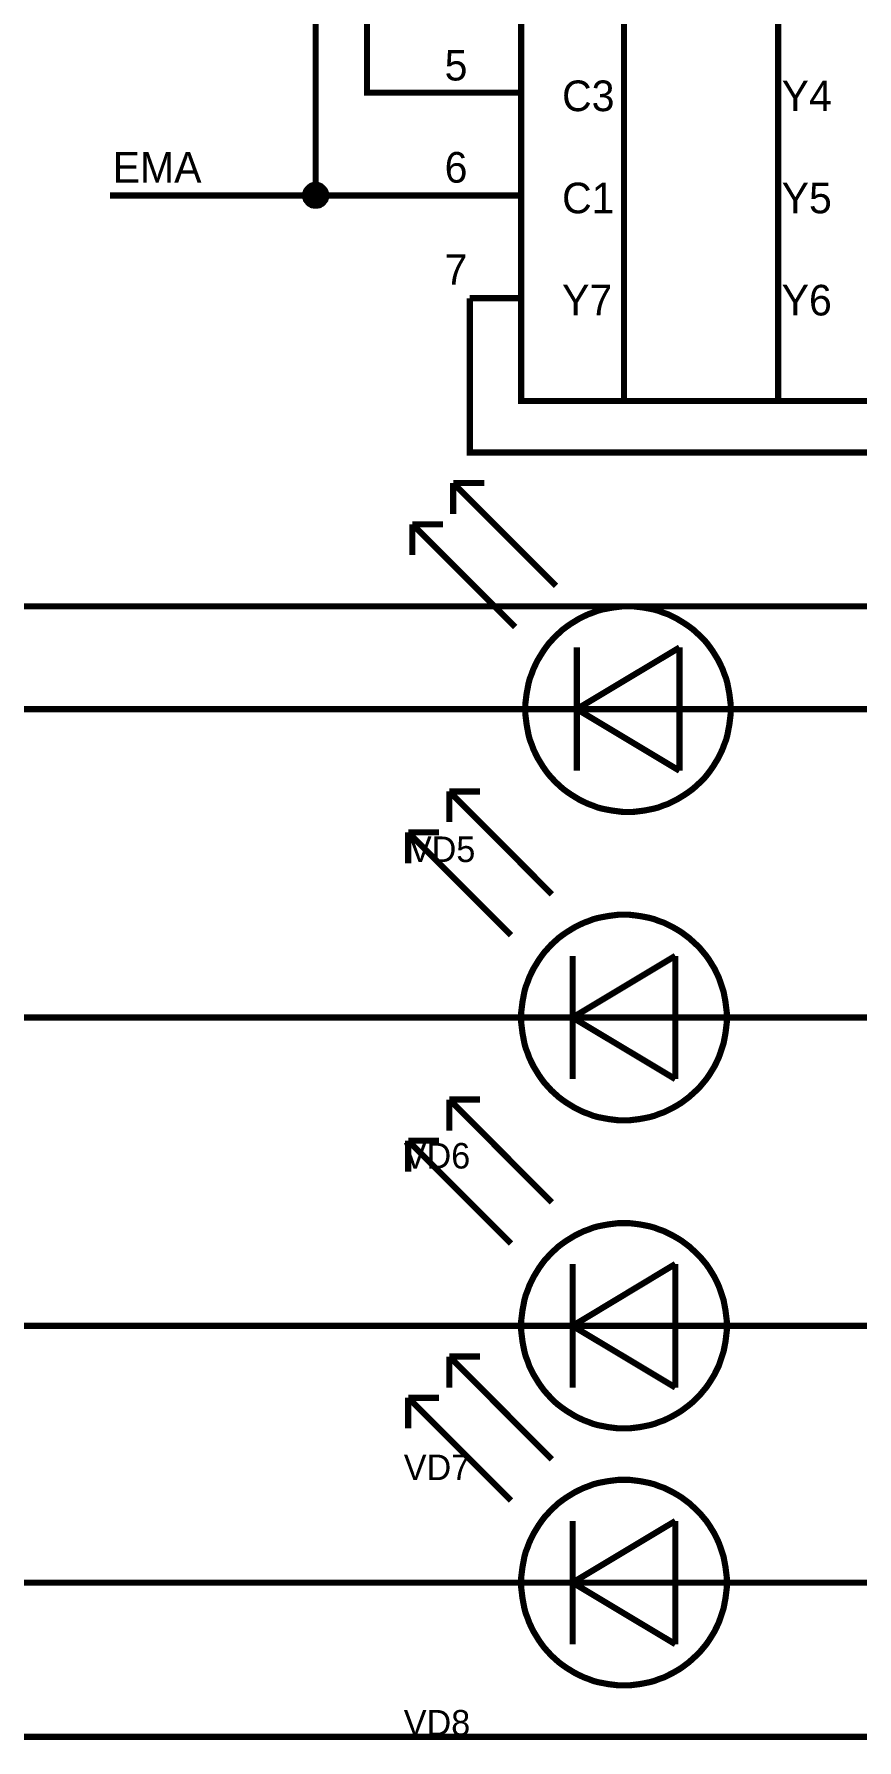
# Model space of a CAD drawing. Header units: millimetres. Extents: x 0 to 841, y 0 to 594.
# Drawn here: x 416.3 to 456.3, y 244.8 to 327.8 of the extents above; entities that cross this region are included whole.
import ezdxf

# ---------------------------------------------------------------- set-up
doc = ezdxf.new("R2010")
doc.units = ezdxf.units.MM
doc.layers.add('Sheet', color=255, linetype='Continuous')

msp = doc.modelspace()

# ---------------------------------------------------------------- linework, layer by layer
at = {"layer": 'Sheet', "const_width": 0.3}
for points in [[(432.503, 384.997), (432.503, 329.993), (432.503, 324.991), (437.503, 324.991)], [(370.018, 369.992), (365.034, 369.992), (365.034, 342.498), (407.519, 342.498), (407.519, 279.991), (437.503, 279.991)], [(330.033, 359.988), (360.034, 359.988), (360.034, 334.995), (410.019, 334.995), (415.003, 334.995), (415.003, 299.998), (462.488, 299.998)], [(370.018, 354.986), (370.018, 344.998), (410.019, 344.998), (410.019, 334.995), (410.019, 294.996), (437.705, 294.996)], [(445.003, 350), (445.003, 309.986)], [(452.503, 350), (452.503, 309.986)], [(430.003, 344.998), (430.003, 339.997), (430.003, 334.995), (430.003, 319.99), (430.003, 319.99), (420.003, 319.99)], [(440.003, 324.991), (437.503, 324.991)], [(429.491, 319.99), (429.491, 320.021), (429.491, 320.036), (429.491, 320.067), (429.506, 320.098), (429.506, 320.114), (429.522, 320.145), (429.522, 320.16), (429.537, 320.191), (429.537, 320.207), (429.553, 320.238), (429.568, 320.254), (429.584, 320.269), (429.599, 320.3), (429.615, 320.316), (429.631, 320.331), (429.646, 320.347), (429.662, 320.362), (429.677, 320.378), (429.693, 320.393), (429.724, 320.409), (429.739, 320.424), (429.755, 320.44), (429.786, 320.456), (429.801, 320.456), (429.832, 320.471), (429.848, 320.471), (429.879, 320.487), (429.894, 320.487), (429.926, 320.502), (429.957, 320.502), (429.972, 320.502), (430.003, 320.502)], [(429.491, 319.99), (429.491, 320.021), (429.491, 320.036), (429.491, 320.067), (429.506, 320.098), (429.506, 320.114), (429.522, 320.145), (429.522, 320.16), (429.537, 320.191), (429.537, 320.207), (429.553, 320.238), (429.568, 320.254), (429.584, 320.269), (429.599, 320.3), (429.615, 320.316), (429.631, 320.331), (429.646, 320.347), (429.662, 320.362), (429.677, 320.378), (429.693, 320.393), (429.724, 320.409), (429.739, 320.424), (429.755, 320.44), (429.786, 320.456), (429.801, 320.456), (429.832, 320.471), (429.848, 320.471), (429.879, 320.487), (429.894, 320.487), (429.926, 320.502), (429.957, 320.502), (429.972, 320.502), (430.003, 320.502)], [(429.491, 319.99), (429.491, 320.021), (429.491, 320.036), (429.491, 320.067), (429.506, 320.098), (429.506, 320.114), (429.522, 320.145), (429.522, 320.16), (429.537, 320.191), (429.537, 320.207), (429.553, 320.238), (429.568, 320.254), (429.584, 320.269), (429.599, 320.3), (429.615, 320.316), (429.631, 320.331), (429.646, 320.347), (429.662, 320.362), (429.677, 320.378), (429.693, 320.393), (429.724, 320.409), (429.739, 320.424), (429.755, 320.44), (429.786, 320.456), (429.801, 320.456), (429.832, 320.471), (429.848, 320.471), (429.879, 320.487), (429.894, 320.487), (429.926, 320.502), (429.957, 320.502), (429.972, 320.502), (430.003, 320.502)], [(429.491, 319.99), (429.491, 320.021), (429.491, 320.036), (429.491, 320.067), (429.506, 320.098), (429.506, 320.114), (429.522, 320.145), (429.522, 320.16), (429.537, 320.191), (429.537, 320.207), (429.553, 320.238), (429.568, 320.254), (429.584, 320.269), (429.599, 320.3), (429.615, 320.316), (429.631, 320.331), (429.646, 320.347), (429.662, 320.362), (429.677, 320.378), (429.693, 320.393), (429.724, 320.409), (429.739, 320.424), (429.755, 320.44), (429.786, 320.456), (429.801, 320.456), (429.832, 320.471), (429.848, 320.471), (429.879, 320.487), (429.894, 320.487), (429.926, 320.502), (429.957, 320.502), (429.972, 320.502), (430.003, 320.502)], [(429.491, 319.99), (429.491, 320.021), (429.491, 320.036), (429.491, 320.067), (429.506, 320.098), (429.506, 320.114), (429.522, 320.145), (429.522, 320.16), (429.537, 320.191), (429.537, 320.207), (429.553, 320.238), (429.568, 320.254), (429.584, 320.269), (429.599, 320.3), (429.615, 320.316), (429.631, 320.331), (429.646, 320.347), (429.662, 320.362), (429.677, 320.378), (429.693, 320.393), (429.724, 320.409), (429.739, 320.424), (429.755, 320.44), (429.786, 320.456), (429.801, 320.456), (429.832, 320.471), (429.848, 320.471), (429.879, 320.487), (429.894, 320.487), (429.926, 320.502), (429.957, 320.502), (429.972, 320.502), (430.003, 320.502)], [(429.491, 319.99), (429.491, 320.021), (429.491, 320.036), (429.491, 320.067), (429.506, 320.098), (429.506, 320.114), (429.522, 320.145), (429.522, 320.16), (429.537, 320.191), (429.537, 320.207), (429.553, 320.238), (429.568, 320.254), (429.584, 320.269), (429.599, 320.3), (429.615, 320.316), (429.631, 320.331), (429.646, 320.347), (429.662, 320.362), (429.677, 320.378), (429.693, 320.393), (429.724, 320.409), (429.739, 320.424), (429.755, 320.44), (429.786, 320.456), (429.801, 320.456), (429.832, 320.471), (429.848, 320.471), (429.879, 320.487), (429.894, 320.487), (429.926, 320.502), (429.957, 320.502), (429.972, 320.502), (430.003, 320.502)], [(429.491, 319.99), (429.491, 320.021), (429.491, 320.036), (429.491, 320.067), (429.506, 320.098), (429.506, 320.114), (429.522, 320.145), (429.522, 320.16), (429.537, 320.191), (429.537, 320.207), (429.553, 320.238), (429.568, 320.254), (429.584, 320.269), (429.599, 320.3), (429.615, 320.316), (429.631, 320.331), (429.646, 320.347), (429.662, 320.362), (429.677, 320.378), (429.693, 320.393), (429.724, 320.409), (429.739, 320.424), (429.755, 320.44), (429.786, 320.456), (429.801, 320.456), (429.832, 320.471), (429.848, 320.471), (429.879, 320.487), (429.894, 320.487), (429.926, 320.502), (429.957, 320.502), (429.972, 320.502), (430.003, 320.502)], [(429.491, 319.99), (429.491, 320.021), (429.491, 320.036), (429.491, 320.067), (429.506, 320.098), (429.506, 320.114), (429.522, 320.145), (429.522, 320.16), (429.537, 320.191), (429.537, 320.207), (429.553, 320.238), (429.568, 320.254), (429.584, 320.269), (429.599, 320.3), (429.615, 320.316), (429.631, 320.331), (429.646, 320.347), (429.662, 320.362), (429.677, 320.378), (429.693, 320.393), (429.724, 320.409), (429.739, 320.424), (429.755, 320.44), (429.786, 320.456), (429.801, 320.456), (429.832, 320.471), (429.848, 320.471), (429.879, 320.487), (429.894, 320.487), (429.926, 320.502), (429.957, 320.502), (429.972, 320.502), (430.003, 320.502)], [(430.003, 320.502), (430.003, 320.502)], [(430.003, 320.502), (430.034, 320.502), (430.05, 320.502), (430.081, 320.502), (430.112, 320.487), (430.127, 320.487), (430.158, 320.471), (430.174, 320.471), (430.205, 320.456), (430.221, 320.456), (430.252, 320.44), (430.267, 320.424), (430.283, 320.409), (430.314, 320.393), (430.329, 320.378), (430.345, 320.362), (430.36, 320.347), (430.376, 320.331), (430.391, 320.316), (430.407, 320.3), (430.422, 320.269), (430.438, 320.254), (430.453, 320.238), (430.469, 320.207), (430.469, 320.191), (430.485, 320.16), (430.485, 320.145), (430.5, 320.114), (430.5, 320.098), (430.516, 320.067), (430.516, 320.036), (430.516, 320.021), (430.516, 319.99)], [(430.003, 320.502), (430.003, 320.502)], [(430.003, 320.502), (430.034, 320.502), (430.05, 320.502), (430.081, 320.502), (430.112, 320.487), (430.127, 320.487), (430.158, 320.471), (430.174, 320.471), (430.205, 320.456), (430.221, 320.456), (430.252, 320.44), (430.267, 320.424), (430.283, 320.409), (430.314, 320.393), (430.329, 320.378), (430.345, 320.362), (430.36, 320.347), (430.376, 320.331), (430.391, 320.316), (430.407, 320.3), (430.422, 320.269), (430.438, 320.254), (430.453, 320.238), (430.469, 320.207), (430.469, 320.191), (430.485, 320.16), (430.485, 320.145), (430.5, 320.114), (430.5, 320.098), (430.516, 320.067), (430.516, 320.036), (430.516, 320.021), (430.516, 319.99)], [(430.003, 320.502), (430.003, 320.502)], [(430.003, 320.502), (430.034, 320.502), (430.05, 320.502), (430.081, 320.502), (430.112, 320.487), (430.127, 320.487), (430.158, 320.471), (430.174, 320.471), (430.205, 320.456), (430.221, 320.456), (430.252, 320.44), (430.267, 320.424), (430.283, 320.409), (430.314, 320.393), (430.329, 320.378), (430.345, 320.362), (430.36, 320.347), (430.376, 320.331), (430.391, 320.316), (430.407, 320.3), (430.422, 320.269), (430.438, 320.254), (430.453, 320.238), (430.469, 320.207), (430.469, 320.191), (430.485, 320.16), (430.485, 320.145), (430.5, 320.114), (430.5, 320.098), (430.516, 320.067), (430.516, 320.036), (430.516, 320.021), (430.516, 319.99)], [(430.003, 320.502), (430.003, 320.502)], [(430.003, 320.502), (430.034, 320.502), (430.05, 320.502), (430.081, 320.502), (430.112, 320.487), (430.127, 320.487), (430.158, 320.471), (430.174, 320.471), (430.205, 320.456), (430.221, 320.456), (430.252, 320.44), (430.267, 320.424), (430.283, 320.409), (430.314, 320.393), (430.329, 320.378), (430.345, 320.362), (430.36, 320.347), (430.376, 320.331), (430.391, 320.316), (430.407, 320.3), (430.422, 320.269), (430.438, 320.254), (430.453, 320.238), (430.469, 320.207), (430.469, 320.191), (430.485, 320.16), (430.485, 320.145), (430.5, 320.114), (430.5, 320.098), (430.516, 320.067), (430.516, 320.036), (430.516, 320.021), (430.516, 319.99)], [(430.003, 320.502), (430.003, 320.502)], [(430.003, 320.502), (430.034, 320.502), (430.05, 320.502), (430.081, 320.502), (430.112, 320.487), (430.127, 320.487), (430.158, 320.471), (430.174, 320.471), (430.205, 320.456), (430.221, 320.456), (430.252, 320.44), (430.267, 320.424), (430.283, 320.409), (430.314, 320.393), (430.329, 320.378), (430.345, 320.362), (430.36, 320.347), (430.376, 320.331), (430.391, 320.316), (430.407, 320.3), (430.422, 320.269), (430.438, 320.254), (430.453, 320.238), (430.469, 320.207), (430.469, 320.191), (430.485, 320.16), (430.485, 320.145), (430.5, 320.114), (430.5, 320.098), (430.516, 320.067), (430.516, 320.036), (430.516, 320.021), (430.516, 319.99)], [(430.003, 320.502), (430.003, 320.502)], [(430.003, 320.502), (430.034, 320.502), (430.05, 320.502), (430.081, 320.502), (430.112, 320.487), (430.127, 320.487), (430.158, 320.471), (430.174, 320.471), (430.205, 320.456), (430.221, 320.456), (430.252, 320.44), (430.267, 320.424), (430.283, 320.409), (430.314, 320.393), (430.329, 320.378), (430.345, 320.362), (430.36, 320.347), (430.376, 320.331), (430.391, 320.316), (430.407, 320.3), (430.422, 320.269), (430.438, 320.254), (430.453, 320.238), (430.469, 320.207), (430.469, 320.191), (430.485, 320.16), (430.485, 320.145), (430.5, 320.114), (430.5, 320.098), (430.516, 320.067), (430.516, 320.036), (430.516, 320.021), (430.516, 319.99)], [(430.003, 320.502), (430.003, 320.502)], [(430.003, 320.502), (430.034, 320.502), (430.05, 320.502), (430.081, 320.502), (430.112, 320.487), (430.127, 320.487), (430.158, 320.471), (430.174, 320.471), (430.205, 320.456), (430.221, 320.456), (430.252, 320.44), (430.267, 320.424), (430.283, 320.409), (430.314, 320.393), (430.329, 320.378), (430.345, 320.362), (430.36, 320.347), (430.376, 320.331), (430.391, 320.316), (430.407, 320.3), (430.422, 320.269), (430.438, 320.254), (430.453, 320.238), (430.469, 320.207), (430.469, 320.191), (430.485, 320.16), (430.485, 320.145), (430.5, 320.114), (430.5, 320.098), (430.516, 320.067), (430.516, 320.036), (430.516, 320.021), (430.516, 319.99)], [(430.003, 320.502), (430.003, 320.502)], [(430.003, 320.502), (430.034, 320.502), (430.05, 320.502), (430.081, 320.502), (430.112, 320.487), (430.127, 320.487), (430.158, 320.471), (430.174, 320.471), (430.205, 320.456), (430.221, 320.456), (430.252, 320.44), (430.267, 320.424), (430.283, 320.409), (430.314, 320.393), (430.329, 320.378), (430.345, 320.362), (430.36, 320.347), (430.376, 320.331), (430.391, 320.316), (430.407, 320.3), (430.422, 320.269), (430.438, 320.254), (430.453, 320.238), (430.469, 320.207), (430.469, 320.191), (430.485, 320.16), (430.485, 320.145), (430.5, 320.114), (430.5, 320.098), (430.516, 320.067), (430.516, 320.036), (430.516, 320.021), (430.516, 319.99)], [(430.003, 319.492), (429.972, 319.492), (429.957, 319.492), (429.926, 319.492), (429.894, 319.508), (429.879, 319.508), (429.848, 319.508), (429.832, 319.524), (429.801, 319.524), (429.786, 319.539), (429.755, 319.555), (429.739, 319.57), (429.724, 319.57), (429.693, 319.586), (429.677, 319.601), (429.662, 319.617), (429.646, 319.632), (429.631, 319.648), (429.615, 319.679), (429.599, 319.694), (429.584, 319.71), (429.568, 319.725), (429.553, 319.757), (429.537, 319.772), (429.537, 319.788), (429.522, 319.819), (429.522, 319.834), (429.506, 319.865), (429.506, 319.881), (429.491, 319.912), (429.491, 319.943), (429.491, 319.958), (429.491, 319.99)], [(429.491, 319.99), (429.491, 319.99)], [(430.003, 319.492), (429.972, 319.492), (429.957, 319.492), (429.926, 319.492), (429.894, 319.508), (429.879, 319.508), (429.848, 319.508), (429.832, 319.524), (429.801, 319.524), (429.786, 319.539), (429.755, 319.555), (429.739, 319.57), (429.724, 319.57), (429.693, 319.586), (429.677, 319.601), (429.662, 319.617), (429.646, 319.632), (429.631, 319.648), (429.615, 319.679), (429.599, 319.694), (429.584, 319.71), (429.568, 319.725), (429.553, 319.757), (429.537, 319.772), (429.537, 319.788), (429.522, 319.819), (429.522, 319.834), (429.506, 319.865), (429.506, 319.881), (429.491, 319.912), (429.491, 319.943), (429.491, 319.958), (429.491, 319.99)], [(429.491, 319.99), (429.491, 319.99)], [(430.003, 319.492), (429.972, 319.492), (429.957, 319.492), (429.926, 319.492), (429.894, 319.508), (429.879, 319.508), (429.848, 319.508), (429.832, 319.524), (429.801, 319.524), (429.786, 319.539), (429.755, 319.555), (429.739, 319.57), (429.724, 319.57), (429.693, 319.586), (429.677, 319.601), (429.662, 319.617), (429.646, 319.632), (429.631, 319.648), (429.615, 319.679), (429.599, 319.694), (429.584, 319.71), (429.568, 319.725), (429.553, 319.757), (429.537, 319.772), (429.537, 319.788), (429.522, 319.819), (429.522, 319.834), (429.506, 319.865), (429.506, 319.881), (429.491, 319.912), (429.491, 319.943), (429.491, 319.958), (429.491, 319.99)], [(429.491, 319.99), (429.491, 319.99)], [(430.003, 319.492), (429.972, 319.492), (429.957, 319.492), (429.926, 319.492), (429.894, 319.508), (429.879, 319.508), (429.848, 319.508), (429.832, 319.524), (429.801, 319.524), (429.786, 319.539), (429.755, 319.555), (429.739, 319.57), (429.724, 319.57), (429.693, 319.586), (429.677, 319.601), (429.662, 319.617), (429.646, 319.632), (429.631, 319.648), (429.615, 319.679), (429.599, 319.694), (429.584, 319.71), (429.568, 319.725), (429.553, 319.757), (429.537, 319.772), (429.537, 319.788), (429.522, 319.819), (429.522, 319.834), (429.506, 319.865), (429.506, 319.881), (429.491, 319.912), (429.491, 319.943), (429.491, 319.958), (429.491, 319.99)], [(429.491, 319.99), (429.491, 319.99)], [(430.003, 319.492), (429.972, 319.492), (429.957, 319.492), (429.926, 319.492), (429.894, 319.508), (429.879, 319.508), (429.848, 319.508), (429.832, 319.524), (429.801, 319.524), (429.786, 319.539), (429.755, 319.555), (429.739, 319.57), (429.724, 319.57), (429.693, 319.586), (429.677, 319.601), (429.662, 319.617), (429.646, 319.632), (429.631, 319.648), (429.615, 319.679), (429.599, 319.694), (429.584, 319.71), (429.568, 319.725), (429.553, 319.757), (429.537, 319.772), (429.537, 319.788), (429.522, 319.819), (429.522, 319.834), (429.506, 319.865), (429.506, 319.881), (429.491, 319.912), (429.491, 319.943), (429.491, 319.958), (429.491, 319.99)], [(429.491, 319.99), (429.491, 319.99)], [(430.003, 319.492), (429.972, 319.492), (429.957, 319.492), (429.926, 319.492), (429.894, 319.508), (429.879, 319.508), (429.848, 319.508), (429.832, 319.524), (429.801, 319.524), (429.786, 319.539), (429.755, 319.555), (429.739, 319.57), (429.724, 319.57), (429.693, 319.586), (429.677, 319.601), (429.662, 319.617), (429.646, 319.632), (429.631, 319.648), (429.615, 319.679), (429.599, 319.694), (429.584, 319.71), (429.568, 319.725), (429.553, 319.757), (429.537, 319.772), (429.537, 319.788), (429.522, 319.819), (429.522, 319.834), (429.506, 319.865), (429.506, 319.881), (429.491, 319.912), (429.491, 319.943), (429.491, 319.958), (429.491, 319.99)], [(429.491, 319.99), (429.491, 319.99)], [(430.003, 319.492), (429.972, 319.492), (429.957, 319.492), (429.926, 319.492), (429.894, 319.508), (429.879, 319.508), (429.848, 319.508), (429.832, 319.524), (429.801, 319.524), (429.786, 319.539), (429.755, 319.555), (429.739, 319.57), (429.724, 319.57), (429.693, 319.586), (429.677, 319.601), (429.662, 319.617), (429.646, 319.632), (429.631, 319.648), (429.615, 319.679), (429.599, 319.694), (429.584, 319.71), (429.568, 319.725), (429.553, 319.757), (429.537, 319.772), (429.537, 319.788), (429.522, 319.819), (429.522, 319.834), (429.506, 319.865), (429.506, 319.881), (429.491, 319.912), (429.491, 319.943), (429.491, 319.958), (429.491, 319.99)], [(429.491, 319.99), (429.491, 319.99)], [(430.003, 319.492), (429.972, 319.492), (429.957, 319.492), (429.926, 319.492), (429.894, 319.508), (429.879, 319.508), (429.848, 319.508), (429.832, 319.524), (429.801, 319.524), (429.786, 319.539), (429.755, 319.555), (429.739, 319.57), (429.724, 319.57), (429.693, 319.586), (429.677, 319.601), (429.662, 319.617), (429.646, 319.632), (429.631, 319.648), (429.615, 319.679), (429.599, 319.694), (429.584, 319.71), (429.568, 319.725), (429.553, 319.757), (429.537, 319.772), (429.537, 319.788), (429.522, 319.819), (429.522, 319.834), (429.506, 319.865), (429.506, 319.881), (429.491, 319.912), (429.491, 319.943), (429.491, 319.958), (429.491, 319.99)], [(429.491, 319.99), (429.491, 319.99)], [(430.516, 319.99), (430.516, 319.958), (430.516, 319.943), (430.516, 319.912), (430.5, 319.881), (430.5, 319.865), (430.485, 319.834), (430.485, 319.819), (430.469, 319.788), (430.469, 319.772), (430.453, 319.757), (430.438, 319.725), (430.422, 319.71), (430.407, 319.694), (430.391, 319.679), (430.376, 319.648), (430.36, 319.632), (430.345, 319.617), (430.329, 319.601), (430.314, 319.586), (430.283, 319.57), (430.267, 319.57), (430.252, 319.555), (430.221, 319.539), (430.205, 319.524), (430.174, 319.524), (430.158, 319.508), (430.127, 319.508), (430.112, 319.508), (430.081, 319.492), (430.05, 319.492), (430.034, 319.492), (430.003, 319.492)], [(430.516, 319.99), (430.516, 319.958), (430.516, 319.943), (430.516, 319.912), (430.5, 319.881), (430.5, 319.865), (430.485, 319.834), (430.485, 319.819), (430.469, 319.788), (430.469, 319.772), (430.453, 319.757), (430.438, 319.725), (430.422, 319.71), (430.407, 319.694), (430.391, 319.679), (430.376, 319.648), (430.36, 319.632), (430.345, 319.617), (430.329, 319.601), (430.314, 319.586), (430.283, 319.57), (430.267, 319.57), (430.252, 319.555), (430.221, 319.539), (430.205, 319.524), (430.174, 319.524), (430.158, 319.508), (430.127, 319.508), (430.112, 319.508), (430.081, 319.492), (430.05, 319.492), (430.034, 319.492), (430.003, 319.492)], [(430.003, 319.99), (437.503, 319.99)], [(430.516, 319.99), (430.516, 319.958), (430.516, 319.943), (430.516, 319.912), (430.5, 319.881), (430.5, 319.865), (430.485, 319.834), (430.485, 319.819), (430.469, 319.788), (430.469, 319.772), (430.453, 319.757), (430.438, 319.725), (430.422, 319.71), (430.407, 319.694), (430.391, 319.679), (430.376, 319.648), (430.36, 319.632), (430.345, 319.617), (430.329, 319.601), (430.314, 319.586), (430.283, 319.57), (430.267, 319.57), (430.252, 319.555), (430.221, 319.539), (430.205, 319.524), (430.174, 319.524), (430.158, 319.508), (430.127, 319.508), (430.112, 319.508), (430.081, 319.492), (430.05, 319.492), (430.034, 319.492), (430.003, 319.492)], [(430.516, 319.99), (430.516, 319.958), (430.516, 319.943), (430.516, 319.912), (430.5, 319.881), (430.5, 319.865), (430.485, 319.834), (430.485, 319.819), (430.469, 319.788), (430.469, 319.772), (430.453, 319.757), (430.438, 319.725), (430.422, 319.71), (430.407, 319.694), (430.391, 319.679), (430.376, 319.648), (430.36, 319.632), (430.345, 319.617), (430.329, 319.601), (430.314, 319.586), (430.283, 319.57), (430.267, 319.57), (430.252, 319.555), (430.221, 319.539), (430.205, 319.524), (430.174, 319.524), (430.158, 319.508), (430.127, 319.508), (430.112, 319.508), (430.081, 319.492), (430.05, 319.492), (430.034, 319.492), (430.003, 319.492)], [(430.516, 319.99), (430.516, 319.958), (430.516, 319.943), (430.516, 319.912), (430.5, 319.881), (430.5, 319.865), (430.485, 319.834), (430.485, 319.819), (430.469, 319.788), (430.469, 319.772), (430.453, 319.757), (430.438, 319.725), (430.422, 319.71), (430.407, 319.694), (430.391, 319.679), (430.376, 319.648), (430.36, 319.632), (430.345, 319.617), (430.329, 319.601), (430.314, 319.586), (430.283, 319.57), (430.267, 319.57), (430.252, 319.555), (430.221, 319.539), (430.205, 319.524), (430.174, 319.524), (430.158, 319.508), (430.127, 319.508), (430.112, 319.508), (430.081, 319.492), (430.05, 319.492), (430.034, 319.492), (430.003, 319.492)], [(430.516, 319.99), (430.516, 319.958), (430.516, 319.943), (430.516, 319.912), (430.5, 319.881), (430.5, 319.865), (430.485, 319.834), (430.485, 319.819), (430.469, 319.788), (430.469, 319.772), (430.453, 319.757), (430.438, 319.725), (430.422, 319.71), (430.407, 319.694), (430.391, 319.679), (430.376, 319.648), (430.36, 319.632), (430.345, 319.617), (430.329, 319.601), (430.314, 319.586), (430.283, 319.57), (430.267, 319.57), (430.252, 319.555), (430.221, 319.539), (430.205, 319.524), (430.174, 319.524), (430.158, 319.508), (430.127, 319.508), (430.112, 319.508), (430.081, 319.492), (430.05, 319.492), (430.034, 319.492), (430.003, 319.492)], [(430.516, 319.99), (430.516, 319.958), (430.516, 319.943), (430.516, 319.912), (430.5, 319.881), (430.5, 319.865), (430.485, 319.834), (430.485, 319.819), (430.469, 319.788), (430.469, 319.772), (430.453, 319.757), (430.438, 319.725), (430.422, 319.71), (430.407, 319.694), (430.391, 319.679), (430.376, 319.648), (430.36, 319.632), (430.345, 319.617), (430.329, 319.601), (430.314, 319.586), (430.283, 319.57), (430.267, 319.57), (430.252, 319.555), (430.221, 319.539), (430.205, 319.524), (430.174, 319.524), (430.158, 319.508), (430.127, 319.508), (430.112, 319.508), (430.081, 319.492), (430.05, 319.492), (430.034, 319.492), (430.003, 319.492)], [(430.516, 319.99), (430.516, 319.958), (430.516, 319.943), (430.516, 319.912), (430.5, 319.881), (430.5, 319.865), (430.485, 319.834), (430.485, 319.819), (430.469, 319.788), (430.469, 319.772), (430.453, 319.757), (430.438, 319.725), (430.422, 319.71), (430.407, 319.694), (430.391, 319.679), (430.376, 319.648), (430.36, 319.632), (430.345, 319.617), (430.329, 319.601), (430.314, 319.586), (430.283, 319.57), (430.267, 319.57), (430.252, 319.555), (430.221, 319.539), (430.205, 319.524), (430.174, 319.524), (430.158, 319.508), (430.127, 319.508), (430.112, 319.508), (430.081, 319.492), (430.05, 319.492), (430.034, 319.492), (430.003, 319.492)], [(430.516, 319.99), (430.516, 319.99), (430.516, 319.99), (430.516, 319.99), (430.516, 319.99), (430.516, 319.99), (430.516, 319.99), (430.516, 319.99), (430.516, 319.99), (430.516, 319.99), (430.516, 319.99), (430.516, 319.99), (430.516, 319.99), (430.516, 319.99), (430.516, 319.99), (430.516, 319.99), (430.516, 319.99), (430.516, 319.99), (430.516, 319.99), (430.516, 319.99), (430.516, 319.99), (430.516, 319.99), (430.516, 319.99), (430.516, 319.99), (430.516, 319.99), (430.516, 319.99), (430.516, 319.99), (430.516, 319.99), (430.516, 319.99), (430.516, 319.99), (430.516, 319.99), (430.516, 319.99), (430.516, 319.99)], [(430.516, 319.99), (430.516, 319.99)], [(430.516, 319.99), (430.516, 319.99), (430.516, 319.99), (430.516, 319.99), (430.516, 319.99), (430.516, 319.99), (430.516, 319.99), (430.516, 319.99), (430.516, 319.99), (430.516, 319.99), (430.516, 319.99), (430.516, 319.99), (430.516, 319.99), (430.516, 319.99), (430.516, 319.99), (430.516, 319.99), (430.516, 319.99), (430.516, 319.99), (430.516, 319.99), (430.516, 319.99), (430.516, 319.99), (430.516, 319.99), (430.516, 319.99), (430.516, 319.99), (430.516, 319.99), (430.516, 319.99), (430.516, 319.99), (430.516, 319.99), (430.516, 319.99), (430.516, 319.99), (430.516, 319.99), (430.516, 319.99), (430.516, 319.99)], [(430.516, 319.99), (430.516, 319.99)], [(430.516, 319.99), (430.516, 319.99), (430.516, 319.99), (430.516, 319.99), (430.516, 319.99), (430.516, 319.99), (430.516, 319.99), (430.516, 319.99), (430.516, 319.99), (430.516, 319.99), (430.516, 319.99), (430.516, 319.99), (430.516, 319.99), (430.516, 319.99), (430.516, 319.99), (430.516, 319.99), (430.516, 319.99), (430.516, 319.99), (430.516, 319.99), (430.516, 319.99), (430.516, 319.99), (430.516, 319.99), (430.516, 319.99), (430.516, 319.99), (430.516, 319.99), (430.516, 319.99), (430.516, 319.99), (430.516, 319.99), (430.516, 319.99), (430.516, 319.99), (430.516, 319.99), (430.516, 319.99), (430.516, 319.99)], [(430.516, 319.99), (430.516, 319.99)], [(430.516, 319.99), (430.516, 319.99), (430.516, 319.99), (430.516, 319.99), (430.516, 319.99), (430.516, 319.99), (430.516, 319.99), (430.516, 319.99), (430.516, 319.99), (430.516, 319.99), (430.516, 319.99), (430.516, 319.99), (430.516, 319.99), (430.516, 319.99), (430.516, 319.99), (430.516, 319.99), (430.516, 319.99), (430.516, 319.99), (430.516, 319.99), (430.516, 319.99), (430.516, 319.99), (430.516, 319.99), (430.516, 319.99), (430.516, 319.99), (430.516, 319.99), (430.516, 319.99), (430.516, 319.99), (430.516, 319.99), (430.516, 319.99), (430.516, 319.99), (430.516, 319.99), (430.516, 319.99), (430.516, 319.99)], [(430.516, 319.99), (430.516, 319.99)], [(430.516, 319.99), (430.516, 319.99), (430.516, 319.99), (430.516, 319.99), (430.516, 319.99), (430.516, 319.99), (430.516, 319.99), (430.516, 319.99), (430.516, 319.99), (430.516, 319.99), (430.516, 319.99), (430.516, 319.99), (430.516, 319.99), (430.516, 319.99), (430.516, 319.99), (430.516, 319.99), (430.516, 319.99), (430.516, 319.99), (430.516, 319.99), (430.516, 319.99), (430.516, 319.99), (430.516, 319.99), (430.516, 319.99), (430.516, 319.99), (430.516, 319.99), (430.516, 319.99), (430.516, 319.99), (430.516, 319.99), (430.516, 319.99), (430.516, 319.99), (430.516, 319.99), (430.516, 319.99), (430.516, 319.99)], [(430.516, 319.99), (430.516, 319.99)], [(430.516, 319.99), (430.516, 319.99), (430.516, 319.99), (430.516, 319.99), (430.516, 319.99), (430.516, 319.99), (430.516, 319.99), (430.516, 319.99), (430.516, 319.99), (430.516, 319.99), (430.516, 319.99), (430.516, 319.99), (430.516, 319.99), (430.516, 319.99), (430.516, 319.99), (430.516, 319.99), (430.516, 319.99), (430.516, 319.99), (430.516, 319.99), (430.516, 319.99), (430.516, 319.99), (430.516, 319.99), (430.516, 319.99), (430.516, 319.99), (430.516, 319.99), (430.516, 319.99), (430.516, 319.99), (430.516, 319.99), (430.516, 319.99), (430.516, 319.99), (430.516, 319.99), (430.516, 319.99), (430.516, 319.99)], [(430.516, 319.99), (430.516, 319.99)], [(430.516, 319.99), (430.516, 319.99), (430.516, 319.99), (430.516, 319.99), (430.516, 319.99), (430.516, 319.99), (430.516, 319.99), (430.516, 319.99), (430.516, 319.99), (430.516, 319.99), (430.516, 319.99), (430.516, 319.99), (430.516, 319.99), (430.516, 319.99), (430.516, 319.99), (430.516, 319.99), (430.516, 319.99), (430.516, 319.99), (430.516, 319.99), (430.516, 319.99), (430.516, 319.99), (430.516, 319.99), (430.516, 319.99), (430.516, 319.99), (430.516, 319.99), (430.516, 319.99), (430.516, 319.99), (430.516, 319.99), (430.516, 319.99), (430.516, 319.99), (430.516, 319.99), (430.516, 319.99), (430.516, 319.99)], [(430.516, 319.99), (430.516, 319.99)], [(430.516, 319.99), (430.516, 319.99), (430.516, 319.99), (430.516, 319.99), (430.516, 319.99), (430.516, 319.99), (430.516, 319.99), (430.516, 319.99), (430.516, 319.99), (430.516, 319.99), (430.516, 319.99), (430.516, 319.99), (430.516, 319.99), (430.516, 319.99), (430.516, 319.99), (430.516, 319.99), (430.516, 319.99), (430.516, 319.99), (430.516, 319.99), (430.516, 319.99), (430.516, 319.99), (430.516, 319.99), (430.516, 319.99), (430.516, 319.99), (430.516, 319.99), (430.516, 319.99), (430.516, 319.99), (430.516, 319.99), (430.516, 319.99), (430.516, 319.99), (430.516, 319.99), (430.516, 319.99), (430.516, 319.99)], [(430.516, 319.99), (430.516, 319.99)], [(440.003, 319.99), (437.503, 319.99)], [(440.003, 314.988), (437.503, 314.988)], [(437.503, 314.988), (437.503, 314.988), (437.503, 307.485), (464.988, 307.485), (464.988, 309.986), (467.488, 309.986), (467.488, 309.986)], [(392.518, 294.981), (402.519, 294.981), (402.519, 244.994), (614.942, 244.994), (614.942, 312.471), (619.942, 312.471)], [(370.018, 309.986), (365.034, 309.986), (365.034, 252.497), (437.503, 252.497)], [(441.696, 300.992), (436.696, 305.994)], [(436.696, 305.994), (438.202, 305.994)], [(436.696, 305.994), (436.696, 304.487)], [(412.503, 305), (412.503, 264.986), (413.512, 264.986), (437.503, 264.986)], [(434.708, 303.99), (436.199, 303.99)], [(434.708, 303.99), (434.708, 302.499)], [(439.708, 298.988), (434.708, 303.99)], [(440.205, 294.996), (440.205, 295.26), (440.236, 295.509), (440.267, 295.757), (440.314, 296.006), (440.36, 296.254), (440.423, 296.487), (440.516, 296.72), (440.593, 296.938), (440.702, 297.171), (440.811, 297.388), (440.935, 297.59), (441.059, 297.792), (441.199, 297.994), (441.339, 298.181), (441.509, 298.367), (441.665, 298.538), (441.836, 298.693), (442.022, 298.864), (442.208, 299.004), (442.41, 299.144), (442.612, 299.268), (442.814, 299.392), (443.031, 299.501), (443.264, 299.61), (443.482, 299.687), (443.714, 299.78), (443.947, 299.843), (444.196, 299.889), (444.444, 299.936), (444.693, 299.967), (444.941, 299.998), (445.205, 299.998)], [(445.205, 299.998), (444.941, 299.998), (444.693, 299.967), (444.444, 299.936), (444.196, 299.889), (443.947, 299.843), (443.714, 299.78), (443.482, 299.687), (443.264, 299.61), (443.031, 299.501), (442.814, 299.392), (442.612, 299.268), (442.41, 299.144), (442.208, 299.004), (442.022, 298.864), (441.836, 298.693), (441.665, 298.538), (441.509, 298.367), (441.339, 298.181), (441.199, 297.994), (441.059, 297.792), (440.935, 297.59), (440.811, 297.388), (440.702, 297.171), (440.593, 296.938), (440.516, 296.72), (440.423, 296.487), (440.36, 296.254), (440.314, 296.006), (440.267, 295.757), (440.236, 295.509), (440.205, 295.26), (440.205, 294.996)], [(445.205, 299.998), (445.454, 299.998), (445.718, 299.967), (445.966, 299.936), (446.214, 299.889), (446.447, 299.843), (446.68, 299.78), (446.913, 299.687), (447.146, 299.61), (447.364, 299.501), (447.581, 299.392), (447.783, 299.268), (447.985, 299.144), (448.187, 299.004), (448.373, 298.864), (448.559, 298.693), (448.73, 298.538), (448.901, 298.367), (449.056, 298.181), (449.196, 297.994), (449.336, 297.792), (449.46, 297.59), (449.584, 297.388), (449.693, 297.171), (449.801, 296.938), (449.879, 296.72), (449.972, 296.487), (450.034, 296.254), (450.081, 296.006), (450.128, 295.757), (450.159, 295.509), (450.19, 295.26), (450.19, 294.996)], [(450.19, 294.996), (450.19, 295.26), (450.159, 295.509), (450.128, 295.757), (450.081, 296.006), (450.034, 296.254), (449.972, 296.487), (449.879, 296.72), (449.801, 296.938), (449.693, 297.171), (449.584, 297.388), (449.46, 297.59), (449.336, 297.792), (449.196, 297.994), (449.056, 298.181), (448.901, 298.367), (448.73, 298.538), (448.559, 298.693), (448.373, 298.864), (448.187, 299.004), (447.985, 299.144), (447.783, 299.268), (447.581, 299.392), (447.364, 299.501), (447.146, 299.61), (446.913, 299.687), (446.68, 299.78), (446.447, 299.843), (446.214, 299.889), (445.966, 299.936), (445.718, 299.967), (445.454, 299.998), (445.205, 299.998)], [(442.705, 294.996), (447.705, 297.994)], [(442.705, 297.994), (442.705, 291.998)], [(447.705, 297.994), (447.705, 291.998)], [(440.205, 294.996), (437.705, 294.996)], [(450.19, 294.996), (440.205, 294.996)], [(445.205, 289.994), (444.941, 289.994), (444.693, 290.025), (444.444, 290.057), (444.196, 290.103), (443.947, 290.15), (443.714, 290.212), (443.482, 290.305), (443.264, 290.383), (443.031, 290.491), (442.814, 290.6), (442.612, 290.724), (442.41, 290.849), (442.208, 290.989), (442.022, 291.128), (441.836, 291.299), (441.665, 291.455), (441.509, 291.625), (441.339, 291.812), (441.199, 291.998), (441.059, 292.2), (440.935, 292.402), (440.811, 292.604), (440.702, 292.821), (440.593, 293.054), (440.516, 293.272), (440.423, 293.505), (440.36, 293.738), (440.314, 293.987), (440.267, 294.235), (440.236, 294.484), (440.205, 294.732), (440.205, 294.996)], [(440.205, 294.996), (440.205, 294.732), (440.236, 294.484), (440.267, 294.235), (440.314, 293.987), (440.36, 293.738), (440.423, 293.505), (440.516, 293.272), (440.593, 293.054), (440.702, 292.821), (440.811, 292.604), (440.935, 292.402), (441.059, 292.2), (441.199, 291.998), (441.339, 291.812), (441.509, 291.625), (441.665, 291.455), (441.836, 291.299), (442.022, 291.128), (442.208, 290.989), (442.41, 290.849), (442.612, 290.724), (442.814, 290.6), (443.031, 290.491), (443.264, 290.383), (443.482, 290.305), (443.714, 290.212), (443.947, 290.15), (444.196, 290.103), (444.444, 290.057), (444.693, 290.025), (444.941, 289.994), (445.205, 289.994)], [(447.705, 291.998), (442.705, 294.996)], [(450.19, 294.996), (450.19, 294.732), (450.159, 294.484), (450.128, 294.235), (450.081, 293.987), (450.034, 293.738), (449.972, 293.505), (449.879, 293.272), (449.801, 293.054), (449.693, 292.821), (449.584, 292.604), (449.46, 292.402), (449.336, 292.2), (449.196, 291.998), (449.056, 291.812), (448.901, 291.625), (448.73, 291.455), (448.559, 291.299), (448.373, 291.128), (448.187, 290.989), (447.985, 290.849), (447.783, 290.724), (447.581, 290.6), (447.364, 290.491), (447.146, 290.383), (446.913, 290.305), (446.68, 290.212), (446.447, 290.15), (446.214, 290.103), (445.966, 290.057), (445.718, 290.025), (445.454, 289.994), (445.205, 289.994)], [(445.205, 289.994), (445.454, 289.994), (445.718, 290.025), (445.966, 290.057), (446.214, 290.103), (446.447, 290.15), (446.68, 290.212), (446.913, 290.305), (447.146, 290.383), (447.364, 290.491), (447.581, 290.6), (447.783, 290.724), (447.985, 290.849), (448.187, 290.989), (448.373, 291.128), (448.559, 291.299), (448.73, 291.455), (448.901, 291.625), (449.056, 291.812), (449.196, 291.998), (449.336, 292.2), (449.46, 292.402), (449.584, 292.604), (449.693, 292.821), (449.801, 293.054), (449.879, 293.272), (449.972, 293.505), (450.034, 293.738), (450.081, 293.987), (450.128, 294.235), (450.159, 294.484), (450.19, 294.732), (450.19, 294.996)], [(450.19, 294.996), (450.19, 294.996), (450.19, 294.996), (450.19, 294.996), (450.19, 294.996), (450.19, 294.996), (450.19, 294.996), (450.19, 294.996), (450.19, 294.996), (450.19, 294.996), (450.19, 294.996), (450.19, 294.996), (450.19, 294.996), (450.19, 294.996), (450.19, 294.996), (450.19, 294.996), (450.19, 294.996), (450.19, 294.996), (450.19, 294.996), (450.19, 294.996), (450.19, 294.996), (450.19, 294.996), (450.19, 294.996), (450.19, 294.996), (450.19, 294.996), (450.19, 294.996), (450.19, 294.996), (450.19, 294.996), (450.19, 294.996), (450.19, 294.996), (450.19, 294.996), (450.19, 294.996), (450.19, 294.996)], [(450.19, 294.996), (452.69, 294.996)], [(459.988, 294.996), (452.69, 294.996)], [(441.494, 285.987), (436.509, 290.989)], [(436.509, 290.989), (438, 290.989)], [(436.509, 290.989), (436.509, 289.497)], [(434.506, 289), (435.997, 289)], [(434.506, 289), (434.506, 287.494)], [(439.506, 283.998), (434.506, 289)], [(440.003, 279.991), (440.003, 280.255), (440.034, 280.503), (440.065, 280.752), (440.112, 281.001), (440.159, 281.249), (440.221, 281.482), (440.314, 281.715), (440.391, 281.933), (440.5, 282.166), (440.609, 282.383), (440.733, 282.585), (440.857, 282.787), (440.997, 282.989), (441.137, 283.175), (441.308, 283.362), (441.463, 283.532), (441.634, 283.688), (441.82, 283.859), (442.006, 283.998), (442.208, 284.138), (442.41, 284.263), (442.612, 284.387), (442.829, 284.496), (443.062, 284.604), (443.28, 284.682), (443.513, 284.775), (443.746, 284.837), (443.994, 284.884), (444.242, 284.93), (444.491, 284.962), (444.739, 284.993), (445.003, 284.993)], [(445.003, 284.993), (444.739, 284.993), (444.491, 284.962), (444.242, 284.93), (443.994, 284.884), (443.746, 284.837), (443.513, 284.775), (443.28, 284.682), (443.062, 284.604), (442.829, 284.496), (442.612, 284.387), (442.41, 284.263), (442.208, 284.138), (442.006, 283.998), (441.82, 283.859), (441.634, 283.688), (441.463, 283.532), (441.308, 283.362), (441.137, 283.175), (440.997, 282.989), (440.857, 282.787), (440.733, 282.585), (440.609, 282.383), (440.5, 282.166), (440.391, 281.933), (440.314, 281.715), (440.221, 281.482), (440.159, 281.249), (440.112, 281.001), (440.065, 280.752), (440.034, 280.503), (440.003, 280.255), (440.003, 279.991)], [(445.003, 284.993), (445.252, 284.993), (445.516, 284.962), (445.764, 284.93), (446.013, 284.884), (446.246, 284.837), (446.478, 284.775), (446.711, 284.682), (446.944, 284.604), (447.162, 284.496), (447.379, 284.387), (447.596, 284.263), (447.798, 284.138), (447.985, 283.998), (448.171, 283.859), (448.357, 283.688), (448.528, 283.532), (448.699, 283.362), (448.854, 283.175), (449.01, 282.989), (449.149, 282.787), (449.274, 282.585), (449.398, 282.383), (449.506, 282.166), (449.615, 281.933), (449.693, 281.715), (449.77, 281.482), (449.848, 281.249), (449.895, 281.001), (449.941, 280.752), (449.972, 280.503), (450.003, 280.255), (450.003, 279.991)], [(450.003, 279.991), (450.003, 280.255), (449.972, 280.503), (449.941, 280.752), (449.895, 281.001), (449.848, 281.249), (449.77, 281.482), (449.693, 281.715), (449.615, 281.933), (449.506, 282.166), (449.398, 282.383), (449.274, 282.585), (449.149, 282.787), (449.01, 282.989), (448.854, 283.175), (448.699, 283.362), (448.528, 283.532), (448.357, 283.688), (448.171, 283.859), (447.985, 283.998), (447.798, 284.138), (447.596, 284.263), (447.379, 284.387), (447.162, 284.496), (446.944, 284.604), (446.711, 284.682), (446.478, 284.775), (446.246, 284.837), (446.013, 284.884), (445.764, 284.93), (445.516, 284.962), (445.252, 284.993), (445.003, 284.993)], [(442.503, 279.991), (447.503, 282.989)], [(442.503, 282.989), (442.503, 276.993)], [(447.503, 282.989), (447.503, 276.993)], [(440.003, 279.991), (437.503, 279.991)], [(450.003, 279.991), (440.003, 279.991)], [(445.003, 274.989), (444.739, 274.989), (444.491, 275.02), (444.242, 275.051), (443.994, 275.098), (443.746, 275.144), (443.513, 275.207), (443.28, 275.3), (443.062, 275.377), (442.829, 275.486), (442.612, 275.595), (442.41, 275.719), (442.208, 275.843), (442.006, 275.983), (441.82, 276.123), (441.634, 276.294), (441.463, 276.449), (441.308, 276.62), (441.137, 276.806), (440.997, 276.993), (440.857, 277.195), (440.733, 277.397), (440.609, 277.599), (440.5, 277.816), (440.391, 278.049), (440.314, 278.267), (440.221, 278.5), (440.159, 278.733), (440.112, 278.981), (440.065, 279.23), (440.034, 279.478), (440.003, 279.727), (440.003, 279.991)], [(440.003, 279.991), (440.003, 279.727), (440.034, 279.478), (440.065, 279.23), (440.112, 278.981), (440.159, 278.733), (440.221, 278.5), (440.314, 278.267), (440.391, 278.049), (440.5, 277.816), (440.609, 277.599), (440.733, 277.397), (440.857, 277.195), (440.997, 276.993), (441.137, 276.806), (441.308, 276.62), (441.463, 276.449), (441.634, 276.294), (441.82, 276.123), (442.006, 275.983), (442.208, 275.843), (442.41, 275.719), (442.612, 275.595), (442.829, 275.486), (443.062, 275.377), (443.28, 275.3), (443.513, 275.207), (443.746, 275.144), (443.994, 275.098), (444.242, 275.051), (444.491, 275.02), (444.739, 274.989), (445.003, 274.989)], [(447.503, 276.993), (442.503, 279.991)], [(450.003, 279.991), (450.003, 279.727), (449.972, 279.478), (449.941, 279.23), (449.895, 278.981), (449.848, 278.733), (449.77, 278.5), (449.693, 278.267), (449.615, 278.049), (449.506, 277.816), (449.398, 277.599), (449.274, 277.397), (449.149, 277.195), (449.01, 276.993), (448.854, 276.806), (448.699, 276.62), (448.528, 276.449), (448.357, 276.294), (448.171, 276.123), (447.985, 275.983), (447.798, 275.843), (447.596, 275.719), (447.379, 275.595), (447.162, 275.486), (446.944, 275.377), (446.711, 275.3), (446.478, 275.207), (446.246, 275.144), (446.013, 275.098), (445.764, 275.051), (445.516, 275.02), (445.252, 274.989), (445.003, 274.989)], [(445.003, 274.989), (445.252, 274.989), (445.516, 275.02), (445.764, 275.051), (446.013, 275.098), (446.246, 275.144), (446.478, 275.207), (446.711, 275.3), (446.944, 275.377), (447.162, 275.486), (447.379, 275.595), (447.596, 275.719), (447.798, 275.843), (447.985, 275.983), (448.171, 276.123), (448.357, 276.294), (448.528, 276.449), (448.699, 276.62), (448.854, 276.806), (449.01, 276.993), (449.149, 277.195), (449.274, 277.397), (449.398, 277.599), (449.506, 277.816), (449.615, 278.049), (449.693, 278.267), (449.77, 278.5), (449.848, 278.733), (449.895, 278.981), (449.941, 279.23), (449.972, 279.478), (450.003, 279.727), (450.003, 279.991)], [(450.003, 279.991), (450.003, 279.991), (450.003, 279.991), (450.003, 279.991), (450.003, 279.991), (450.003, 279.991), (450.003, 279.991), (450.003, 279.991), (450.003, 279.991), (450.003, 279.991), (450.003, 279.991), (450.003, 279.991), (450.003, 279.991), (450.003, 279.991), (450.003, 279.991), (450.003, 279.991), (450.003, 279.991), (450.003, 279.991), (450.003, 279.991), (450.003, 279.991), (450.003, 279.991), (450.003, 279.991), (450.003, 279.991), (450.003, 279.991), (450.003, 279.991), (450.003, 279.991), (450.003, 279.991), (450.003, 279.991), (450.003, 279.991), (450.003, 279.991), (450.003, 279.991), (450.003, 279.991), (450.003, 279.991)], [(450.003, 279.991), (452.503, 279.991)], [(459.988, 279.991), (452.503, 279.991)], [(441.494, 270.997), (436.509, 275.999)], [(436.509, 275.999), (438, 275.999)], [(436.509, 275.999), (436.509, 274.492)], [(434.506, 273.995), (435.997, 273.995)], [(434.506, 273.995), (434.506, 272.488)], [(439.506, 268.993), (434.506, 273.995)], [(440.003, 264.986), (440.003, 265.25), (440.034, 265.498), (440.065, 265.747), (440.112, 265.995), (440.159, 266.244), (440.221, 266.477), (440.314, 266.71), (440.391, 266.927), (440.5, 267.16), (440.609, 267.378), (440.733, 267.58), (440.857, 267.782), (440.997, 267.983), (441.137, 268.17), (441.308, 268.356), (441.463, 268.527), (441.634, 268.682), (441.82, 268.853), (442.006, 268.993), (442.208, 269.133), (442.41, 269.257), (442.612, 269.381), (442.829, 269.49), (443.062, 269.599), (443.28, 269.677), (443.513, 269.77), (443.746, 269.832), (443.994, 269.879), (444.242, 269.925), (444.491, 269.956), (444.739, 269.987), (445.003, 269.987)], [(445.003, 269.987), (444.739, 269.987), (444.491, 269.956), (444.242, 269.925), (443.994, 269.879), (443.746, 269.832), (443.513, 269.77), (443.28, 269.677), (443.062, 269.599), (442.829, 269.49), (442.612, 269.381), (442.41, 269.257), (442.208, 269.133), (442.006, 268.993), (441.82, 268.853), (441.634, 268.682), (441.463, 268.527), (441.308, 268.356), (441.137, 268.17), (440.997, 267.983), (440.857, 267.782), (440.733, 267.58), (440.609, 267.378), (440.5, 267.16), (440.391, 266.927), (440.314, 266.71), (440.221, 266.477), (440.159, 266.244), (440.112, 265.995), (440.065, 265.747), (440.034, 265.498), (440.003, 265.25), (440.003, 264.986)], [(445.003, 269.987), (445.003, 269.987)], [(445.003, 269.987), (445.252, 269.987), (445.516, 269.956), (445.764, 269.925), (446.013, 269.879), (446.246, 269.832), (446.478, 269.77), (446.711, 269.677), (446.944, 269.599), (447.162, 269.49), (447.379, 269.381), (447.596, 269.257), (447.798, 269.133), (447.985, 268.993), (448.171, 268.853), (448.357, 268.682), (448.528, 268.527), (448.699, 268.356), (448.854, 268.17), (449.01, 267.983), (449.149, 267.782), (449.274, 267.58), (449.398, 267.378), (449.506, 267.16), (449.615, 266.927), (449.693, 266.71), (449.77, 266.477), (449.848, 266.244), (449.895, 265.995), (449.941, 265.747), (449.972, 265.498), (450.003, 265.25), (450.003, 264.986)], [(450.003, 264.986), (450.003, 265.25), (449.972, 265.498), (449.941, 265.747), (449.895, 265.995), (449.848, 266.244), (449.77, 266.477), (449.693, 266.71), (449.615, 266.927), (449.506, 267.16), (449.398, 267.378), (449.274, 267.58), (449.149, 267.782), (449.01, 267.983), (448.854, 268.17), (448.699, 268.356), (448.528, 268.527), (448.357, 268.682), (448.171, 268.853), (447.985, 268.993), (447.798, 269.133), (447.596, 269.257), (447.379, 269.381), (447.162, 269.49), (446.944, 269.599), (446.711, 269.677), (446.478, 269.77), (446.246, 269.832), (446.013, 269.879), (445.764, 269.925), (445.516, 269.956), (445.252, 269.987), (445.003, 269.987)], [(442.503, 264.986), (447.503, 267.999)], [(442.503, 267.999), (442.503, 261.988)], [(447.503, 267.999), (447.503, 261.988)], [(440.003, 264.986), (437.503, 264.986)], [(450.003, 264.986), (440.003, 264.986)], [(445.003, 259.999), (444.739, 259.999), (444.491, 260.03), (444.242, 260.061), (443.994, 260.108), (443.746, 260.155), (443.513, 260.217), (443.28, 260.31), (443.062, 260.388), (442.829, 260.496), (442.612, 260.605), (442.41, 260.729), (442.208, 260.854), (442.006, 260.993), (441.82, 261.133), (441.634, 261.289), (441.463, 261.459), (441.308, 261.63), (441.137, 261.817), (440.997, 262.003), (440.857, 262.205), (440.733, 262.407), (440.609, 262.609), (440.5, 262.826), (440.391, 263.044), (440.314, 263.277), (440.221, 263.51), (440.159, 263.743), (440.112, 263.976), (440.065, 264.224), (440.034, 264.473), (440.003, 264.737), (440.003, 264.986)], [(440.003, 264.986), (440.003, 264.986)], [(440.003, 264.986), (440.003, 264.737), (440.034, 264.473), (440.065, 264.224), (440.112, 263.976), (440.159, 263.743), (440.221, 263.51), (440.314, 263.277), (440.391, 263.044), (440.5, 262.826), (440.609, 262.609), (440.733, 262.407), (440.857, 262.205), (440.997, 262.003), (441.137, 261.817), (441.308, 261.63), (441.463, 261.459), (441.634, 261.289), (441.82, 261.133), (442.006, 260.993), (442.208, 260.854), (442.41, 260.729), (442.612, 260.605), (442.829, 260.496), (443.062, 260.388), (443.28, 260.31), (443.513, 260.217), (443.746, 260.155), (443.994, 260.108), (444.242, 260.061), (444.491, 260.03), (444.739, 259.999), (445.003, 259.999)], [(447.503, 261.988), (442.503, 264.986)], [(450.003, 264.986), (450.003, 264.737), (449.972, 264.473), (449.941, 264.224), (449.895, 263.976), (449.848, 263.743), (449.77, 263.51), (449.693, 263.277), (449.615, 263.044), (449.506, 262.826), (449.398, 262.609), (449.274, 262.407), (449.149, 262.205), (449.01, 262.003), (448.854, 261.817), (448.699, 261.63), (448.528, 261.459), (448.357, 261.289), (448.171, 261.133), (447.985, 260.993), (447.798, 260.854), (447.596, 260.729), (447.379, 260.605), (447.162, 260.496), (446.944, 260.388), (446.711, 260.31), (446.478, 260.217), (446.246, 260.155), (446.013, 260.108), (445.764, 260.061), (445.516, 260.03), (445.252, 259.999), (445.003, 259.999)], [(445.003, 259.999), (445.252, 259.999), (445.516, 260.03), (445.764, 260.061), (446.013, 260.108), (446.246, 260.155), (446.478, 260.217), (446.711, 260.31), (446.944, 260.388), (447.162, 260.496), (447.379, 260.605), (447.596, 260.729), (447.798, 260.854), (447.985, 260.993), (448.171, 261.133), (448.357, 261.289), (448.528, 261.459), (448.699, 261.63), (448.854, 261.817), (449.01, 262.003), (449.149, 262.205), (449.274, 262.407), (449.398, 262.609), (449.506, 262.826), (449.615, 263.044), (449.693, 263.277), (449.77, 263.51), (449.848, 263.743), (449.895, 263.976), (449.941, 264.224), (449.972, 264.473), (450.003, 264.737), (450.003, 264.986)], [(450.003, 264.986), (450.003, 264.986), (450.003, 264.986), (450.003, 264.986), (450.003, 264.986), (450.003, 264.986), (450.003, 264.986), (450.003, 264.986), (450.003, 264.986), (450.003, 264.986), (450.003, 264.986), (450.003, 264.986), (450.003, 264.986), (450.003, 264.986), (450.003, 264.986), (450.003, 264.986), (450.003, 264.986), (450.003, 264.986), (450.003, 264.986), (450.003, 264.986), (450.003, 264.986), (450.003, 264.986), (450.003, 264.986), (450.003, 264.986), (450.003, 264.986), (450.003, 264.986), (450.003, 264.986), (450.003, 264.986), (450.003, 264.986), (450.003, 264.986), (450.003, 264.986), (450.003, 264.986), (450.003, 264.986)], [(450.003, 264.986), (450.003, 264.986)], [(450.003, 264.986), (452.503, 264.986)], [(459.988, 264.986), (452.503, 264.986)], [(441.494, 258.493), (436.509, 263.494)], [(436.509, 263.494), (438, 263.494)], [(436.509, 263.494), (436.509, 261.988)], [(434.506, 261.49), (435.997, 261.49)], [(434.506, 261.49), (434.506, 259.999)], [(439.506, 256.489), (434.506, 261.49)], [(440.003, 252.497), (440.003, 252.761), (440.034, 253.009), (440.065, 253.258), (440.112, 253.506), (440.159, 253.755), (440.221, 253.988), (440.314, 254.221), (440.391, 254.438), (440.5, 254.671), (440.609, 254.889), (440.733, 255.091), (440.857, 255.293), (440.997, 255.495), (441.137, 255.681), (441.308, 255.867), (441.463, 256.038), (441.634, 256.194), (441.82, 256.364), (442.006, 256.504), (442.208, 256.644), (442.41, 256.768), (442.612, 256.893), (442.829, 257.001), (443.062, 257.11), (443.28, 257.188), (443.513, 257.281), (443.746, 257.343), (443.994, 257.39), (444.242, 257.436), (444.491, 257.467), (444.739, 257.498), (445.003, 257.498)], [(445.003, 257.498), (444.739, 257.498), (444.491, 257.467), (444.242, 257.436), (443.994, 257.39), (443.746, 257.343), (443.513, 257.281), (443.28, 257.188), (443.062, 257.11), (442.829, 257.001), (442.612, 256.893), (442.41, 256.768), (442.208, 256.644), (442.006, 256.504), (441.82, 256.364), (441.634, 256.194), (441.463, 256.038), (441.308, 255.867), (441.137, 255.681), (440.997, 255.495), (440.857, 255.293), (440.733, 255.091), (440.609, 254.889), (440.5, 254.671), (440.391, 254.438), (440.314, 254.221), (440.221, 253.988), (440.159, 253.755), (440.112, 253.506), (440.065, 253.258), (440.034, 253.009), (440.003, 252.761), (440.003, 252.497)], [(445.003, 257.498), (445.003, 257.498)], [(445.003, 257.498), (445.252, 257.498), (445.516, 257.467), (445.764, 257.436), (446.013, 257.39), (446.246, 257.343), (446.478, 257.281), (446.711, 257.188), (446.944, 257.11), (447.162, 257.001), (447.379, 256.893), (447.596, 256.768), (447.798, 256.644), (447.985, 256.504), (448.171, 256.364), (448.357, 256.194), (448.528, 256.038), (448.699, 255.867), (448.854, 255.681), (449.01, 255.495), (449.149, 255.293), (449.274, 255.091), (449.398, 254.889), (449.506, 254.671), (449.615, 254.438), (449.693, 254.221), (449.77, 253.988), (449.848, 253.755), (449.895, 253.506), (449.941, 253.258), (449.972, 253.009), (450.003, 252.761), (450.003, 252.497)], [(450.003, 252.497), (450.003, 252.761), (449.972, 253.009), (449.941, 253.258), (449.895, 253.506), (449.848, 253.755), (449.77, 253.988), (449.693, 254.221), (449.615, 254.438), (449.506, 254.671), (449.398, 254.889), (449.274, 255.091), (449.149, 255.293), (449.01, 255.495), (448.854, 255.681), (448.699, 255.867), (448.528, 256.038), (448.357, 256.194), (448.171, 256.364), (447.985, 256.504), (447.798, 256.644), (447.596, 256.768), (447.379, 256.893), (447.162, 257.001), (446.944, 257.11), (446.711, 257.188), (446.478, 257.281), (446.246, 257.343), (446.013, 257.39), (445.764, 257.436), (445.516, 257.467), (445.252, 257.498), (445.003, 257.498)], [(442.503, 252.497), (447.503, 255.495)], [(442.503, 255.495), (442.503, 249.499)], [(447.503, 255.495), (447.503, 249.499)], [(440.003, 252.497), (437.503, 252.497)], [(450.003, 252.497), (440.003, 252.497)], [(445.003, 247.495), (444.739, 247.495), (444.491, 247.526), (444.242, 247.557), (443.994, 247.604), (443.746, 247.65), (443.513, 247.712), (443.28, 247.805), (443.062, 247.883), (442.829, 247.992), (442.612, 248.101), (442.41, 248.225), (442.208, 248.349), (442.006, 248.489), (441.82, 248.629), (441.634, 248.8), (441.463, 248.955), (441.308, 249.126), (441.137, 249.312), (440.997, 249.499), (440.857, 249.701), (440.733, 249.903), (440.609, 250.104), (440.5, 250.322), (440.391, 250.555), (440.314, 250.772), (440.221, 251.005), (440.159, 251.238), (440.112, 251.487), (440.065, 251.735), (440.034, 251.984), (440.003, 252.233), (440.003, 252.497)], [(440.003, 252.497), (440.003, 252.497)], [(440.003, 252.497), (440.003, 252.233), (440.034, 251.984), (440.065, 251.735), (440.112, 251.487), (440.159, 251.238), (440.221, 251.005), (440.314, 250.772), (440.391, 250.555), (440.5, 250.322), (440.609, 250.104), (440.733, 249.903), (440.857, 249.701), (440.997, 249.499), (441.137, 249.312), (441.308, 249.126), (441.463, 248.955), (441.634, 248.8), (441.82, 248.629), (442.006, 248.489), (442.208, 248.349), (442.41, 248.225), (442.612, 248.101), (442.829, 247.992), (443.062, 247.883), (443.28, 247.805), (443.513, 247.712), (443.746, 247.65), (443.994, 247.604), (444.242, 247.557), (444.491, 247.526), (444.739, 247.495), (445.003, 247.495)], [(447.503, 249.499), (442.503, 252.497)], [(450.003, 252.497), (450.003, 252.233), (449.972, 251.984), (449.941, 251.735), (449.895, 251.487), (449.848, 251.238), (449.77, 251.005), (449.693, 250.772), (449.615, 250.555), (449.506, 250.322), (449.398, 250.104), (449.274, 249.903), (449.149, 249.701), (449.01, 249.499), (448.854, 249.312), (448.699, 249.126), (448.528, 248.955), (448.357, 248.8), (448.171, 248.629), (447.985, 248.489), (447.798, 248.349), (447.596, 248.225), (447.379, 248.101), (447.162, 247.992), (446.944, 247.883), (446.711, 247.805), (446.478, 247.712), (446.246, 247.65), (446.013, 247.604), (445.764, 247.557), (445.516, 247.526), (445.252, 247.495), (445.003, 247.495)], [(445.003, 247.495), (445.252, 247.495), (445.516, 247.526), (445.764, 247.557), (446.013, 247.604), (446.246, 247.65), (446.478, 247.712), (446.711, 247.805), (446.944, 247.883), (447.162, 247.992), (447.379, 248.101), (447.596, 248.225), (447.798, 248.349), (447.985, 248.489), (448.171, 248.629), (448.357, 248.8), (448.528, 248.955), (448.699, 249.126), (448.854, 249.312), (449.01, 249.499), (449.149, 249.701), (449.274, 249.903), (449.398, 250.104), (449.506, 250.322), (449.615, 250.555), (449.693, 250.772), (449.77, 251.005), (449.848, 251.238), (449.895, 251.487), (449.941, 251.735), (449.972, 251.984), (450.003, 252.233), (450.003, 252.497)], [(450.003, 252.497), (450.003, 252.497), (450.003, 252.497), (450.003, 252.497), (450.003, 252.497), (450.003, 252.497), (450.003, 252.497), (450.003, 252.497), (450.003, 252.497), (450.003, 252.497), (450.003, 252.497), (450.003, 252.497), (450.003, 252.497), (450.003, 252.497), (450.003, 252.497), (450.003, 252.497), (450.003, 252.497), (450.003, 252.497), (450.003, 252.497), (450.003, 252.497), (450.003, 252.497), (450.003, 252.497), (450.003, 252.497), (450.003, 252.497), (450.003, 252.497), (450.003, 252.497), (450.003, 252.497), (450.003, 252.497), (450.003, 252.497), (450.003, 252.497), (450.003, 252.497), (450.003, 252.497), (450.003, 252.497)], [(450.003, 252.497), (450.003, 252.497)], [(450.003, 252.497), (452.503, 252.497)], [(459.988, 252.497), (452.503, 252.497)]]:
    msp.add_lwpolyline(points, dxfattribs=at)
msp.add_lwpolyline([(440.003, 350), (457.488, 350), (457.488, 309.986), (440.003, 309.986), (440.003, 350)], close=True, dxfattribs=at)
at = {"layer": 'Sheet', "const_width": 0.508}
msp.add_lwpolyline([(429.746, 320, 1), (430.254, 320, 1)], format="xyb", close=True, dxfattribs=at)

# ---------------------------------------------------------------- texts
at = {"layer": 'Sheet'}
for s, height, p in [('5', 1.491, (436.277, 325.582)), ('C3', 1.4912, (441.991, 324.09)), ('Y4', 1.4912, (452.674, 324.09)), ('EMA', 1.4912, (420.127, 320.611)), ('6', 1.491, (436.277, 320.611)), ('C1', 1.4912, (441.991, 319.12)), ('Y5', 1.4912, (452.674, 319.12)), ('7', 1.491, (436.277, 315.64)), ('Y7', 1.4912, (441.991, 314.149)), ('Y6', 1.4912, (452.674, 314.149)), ('VD5', 1.2427, (434.537, 287.556)), ('VD6', 1.2427, (434.289, 272.644)), ('VD7', 1.2427, (434.289, 257.483)), ('VD8', 1.2427, (434.289, 245.056))]:
    msp.add_text(s, height=height, dxfattribs=at).set_placement(p)

doc.saveas('drawing.dxf')
